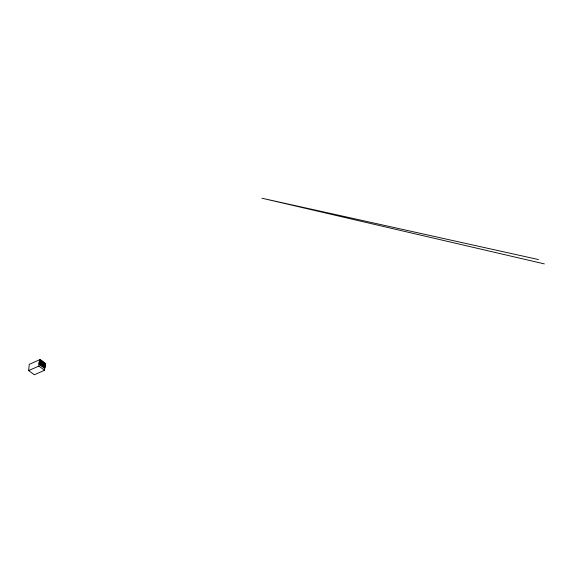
<?xml version="1.0" encoding="UTF-8"?>
<svg xmlns="http://www.w3.org/2000/svg" width="573" height="573" viewBox="0 0 573 573"><rect width="100%" height="100%" fill="white"/><g stroke="black" fill="none" stroke-linecap="round" stroke-linejoin="round"><path stroke-width="0.86" d="M41.113 362.988L40.053 362.193L39.229 362.559L40.289 363.346L41.113 362.988L41.342 360.539L40.518 360.904L40.117 364.958L40.934 364.6L41.342 360.539M44.006 367.78L44.4 363.826L39.473 360.123L40.296 359.765L45.224 363.418L44.823 367.558L43.999 367.923L44.408 363.783L45.224 363.418L44.551 370.28L34.323 374.785L28.65 370.581L29.273 364.328L39.501 359.83L45.174 364.034M44.551 370.28L38.878 366.083L39.501 359.83M39.15 364.184L39.544 360.224M40.704 364.507L40.626 365.345L41.442 364.98L41.85 360.918L41.027 361.276L40.704 364.507L41.528 364.142L44.887 366.634L44.064 366.992M41.442 364.98L41.564 363.762L40.174 364.378L39.122 363.597L39.945 363.239L40.998 364.013L41.07 363.418L40.01 362.63L39.186 362.996L40.246 363.776L41.07 363.418M40.117 361.556L39.293 361.921L44.207 365.567L45.031 365.202L40.117 361.556L45.031 365.202M28.65 370.581L38.878 366.083M44.142 366.19L44.966 365.825L41.571 363.303L40.747 363.669L43.462 365.689M538.498 259.562L261.918 198.215L544.35 263.895M41.564 363.762L44.923 366.247L44.1 366.613L40.747 364.127M44.006 367.852L39.064 364.184L39.888 363.819L44.83 367.486L39.888 363.819L40.296 359.765L45.238 363.447M42.381 364.213L42.158 366.484L42.982 366.118L43.204 363.848L42.381 364.213M41.671 362.286L40.848 362.652L44.236 365.166L45.059 364.808L41.671 362.286"/></g></svg>
